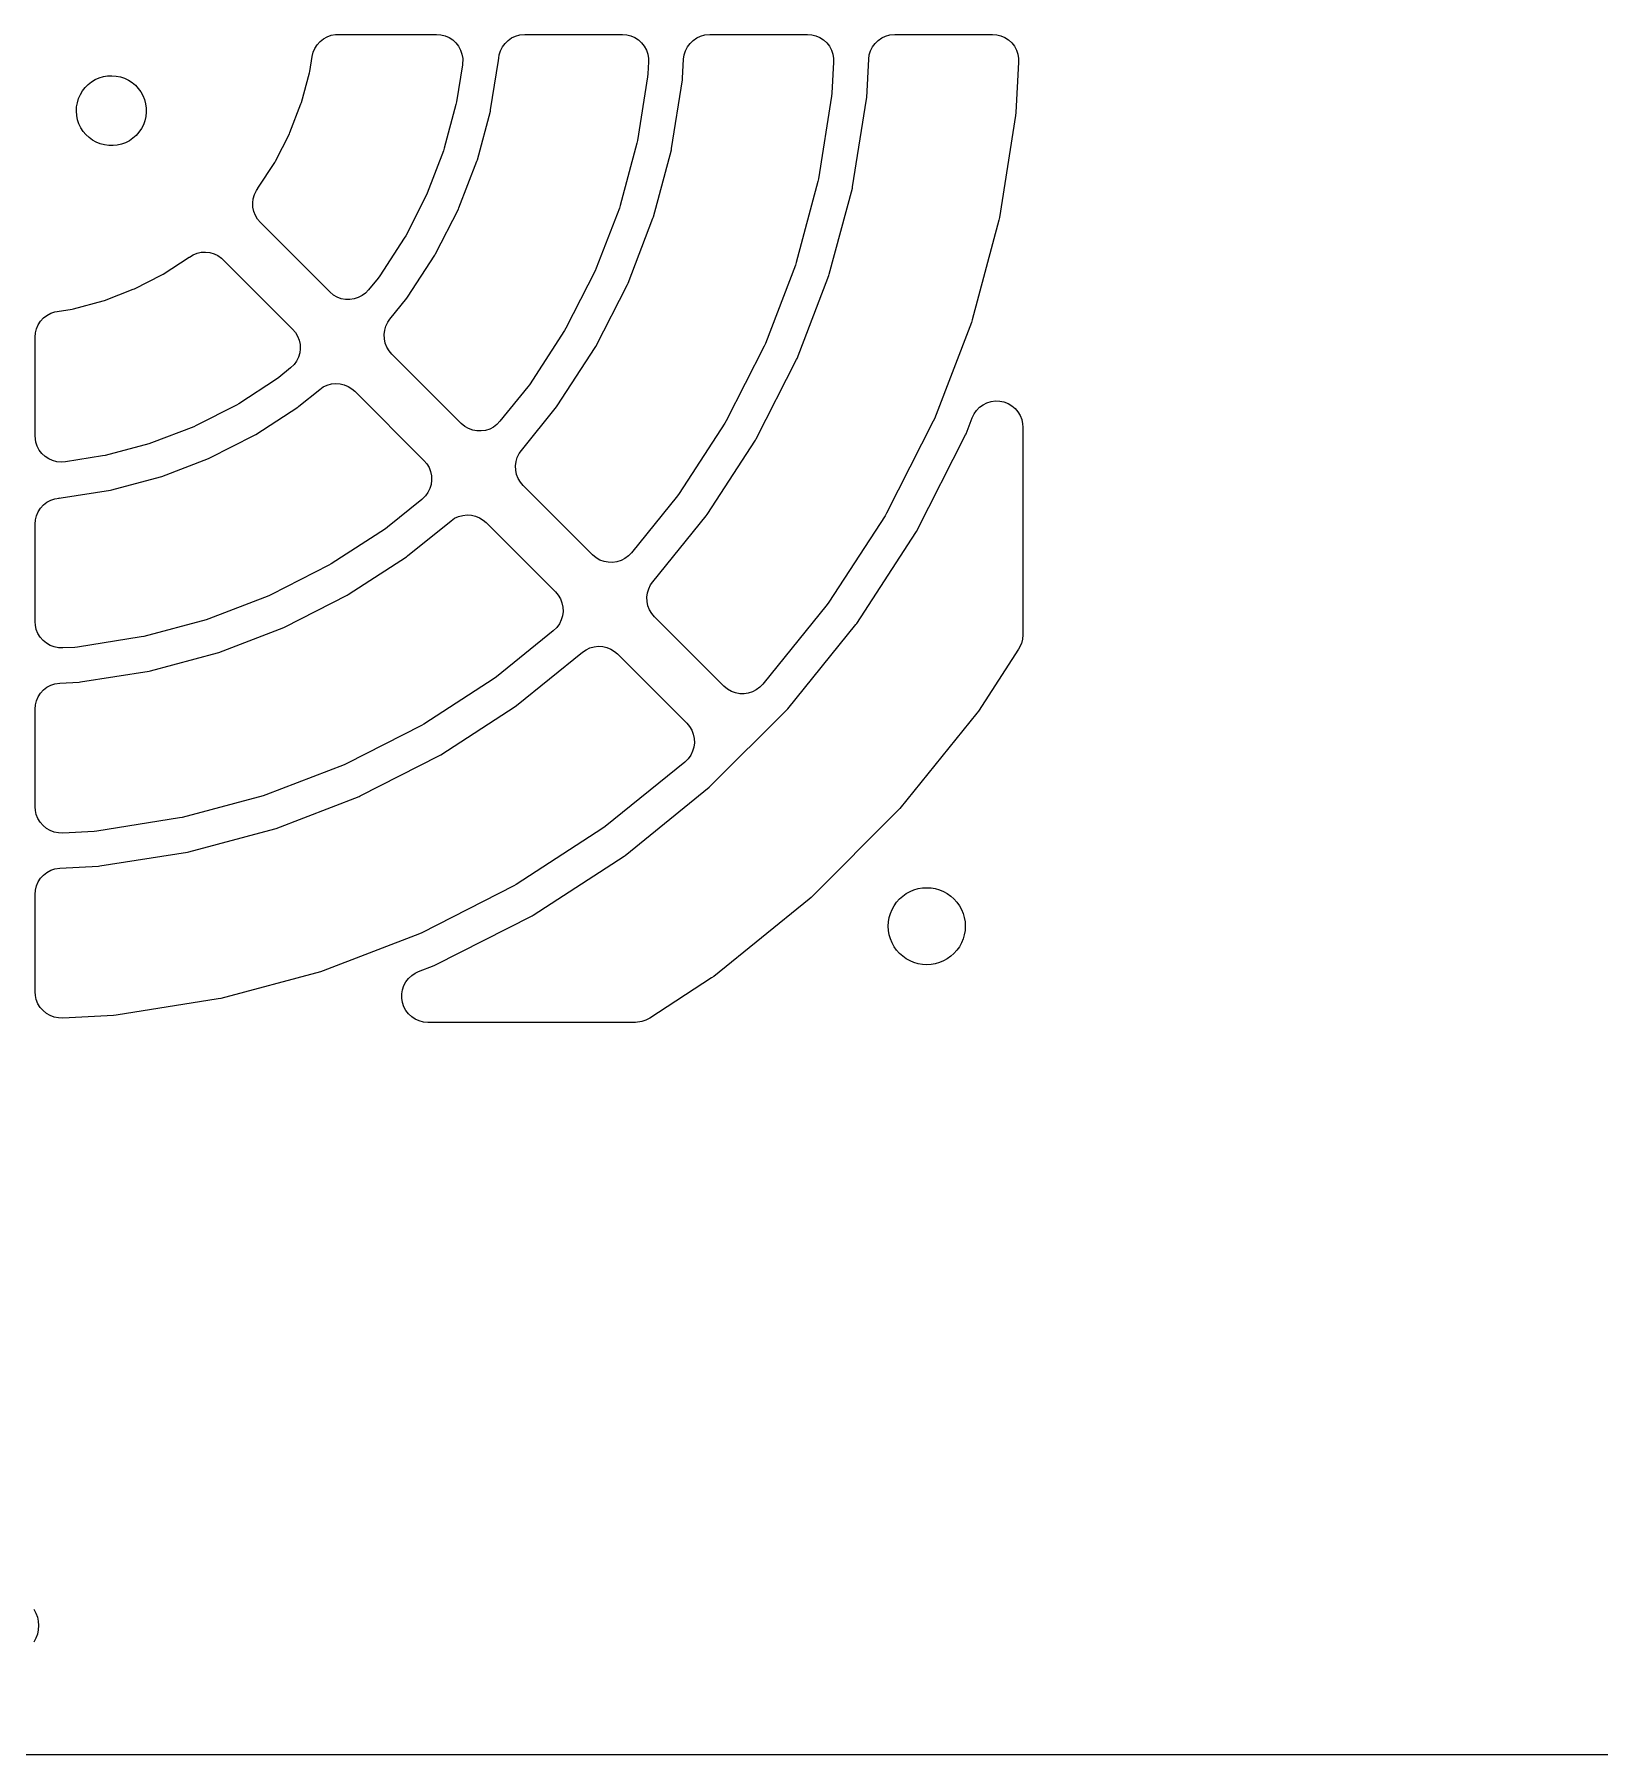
# Model space of a CAD drawing. Header units: metres. Extents: x -245 to 245, y -222 to 222.
# Drawn here: x 1.5 to 91, y -222.4 to -124 of the extents above; entities that cross this region are included whole.
import ezdxf

# ---------------------------------------------------------------- set-up
doc = ezdxf.new("R2010")
doc.units = ezdxf.units.M

msp = doc.modelspace()

# ---------------------------------------------------------------- linework, layer by layer
for p, q in [((17.399, -125.025), (17.4966, -124.797)), ((17.4966, -124.797), (17.6304, -124.588)), ((17.6304, -124.588), (17.7966, -124.405)), ((17.7966, -124.405), (17.9909, -124.251)), ((17.9909, -124.251), (18.2078, -124.131)), ((18.2078, -124.131), (18.4414, -124.049)), ((18.4414, -124.049), (18.6854, -124.006)), ((18.6854, -124.006), (18.8217, -124)), ((18.8217, -124), (24.4627, -124)), ((24.4627, -124), (24.7095, -124.02)), ((24.7095, -124.02), (24.9497, -124.081)), ((24.9497, -124.081), (25.1766, -124.181)), ((25.1766, -124.181), (25.384, -124.316)), ((25.384, -124.316), (25.5663, -124.484)), ((25.5663, -124.484), (25.7184, -124.68)), ((25.7184, -124.68), (25.8363, -124.897)), ((25.8363, -124.897), (25.9168, -125.132)), ((28.1202, -124.939), (28.2314, -124.718)), ((28.2314, -124.718), (28.3776, -124.518)), ((28.3776, -124.518), (28.5547, -124.345)), ((28.5547, -124.345), (28.7579, -124.203)), ((28.7579, -124.203), (28.9816, -124.097)), ((28.9816, -124.097), (29.2198, -124.029)), ((29.2198, -124.029), (29.5115, -124)), ((29.5115, -124), (35.0907, -124)), ((35.0907, -124), (35.3376, -124.02)), ((35.3376, -124.02), (35.5778, -124.081)), ((35.5778, -124.081), (35.8046, -124.181)), ((35.8046, -124.181), (36.012, -124.316)), ((36.012, -124.316), (36.1943, -124.484)), ((36.1943, -124.484), (36.3465, -124.68)), ((36.3465, -124.68), (36.4644, -124.897)), ((36.4644, -124.897), (36.5448, -125.132)), ((38.7036, -124.939), (38.8148, -124.718)), ((38.8148, -124.718), (38.961, -124.518)), ((38.961, -124.518), (39.1381, -124.345)), ((39.1381, -124.345), (39.3413, -124.203)), ((39.3413, -124.203), (39.565, -124.097)), ((39.565, -124.097), (39.8032, -124.029)), ((39.8032, -124.029), (40.0948, -124)), ((40.0948, -124), (45.6741, -124)), ((45.6741, -124), (45.9209, -124.02)), ((45.9209, -124.02), (46.1611, -124.081)), ((46.1611, -124.081), (46.388, -124.181)), ((46.388, -124.181), (46.5954, -124.316)), ((46.5954, -124.316), (46.7776, -124.484)), ((46.7776, -124.484), (46.9298, -124.68)), ((46.9298, -124.68), (47.0477, -124.897)), ((47.0477, -124.897), (47.1282, -125.132)), ((49.2869, -124.939), (49.3981, -124.718)), ((49.3981, -124.718), (49.5443, -124.518)), ((49.5443, -124.518), (49.7214, -124.345)), ((49.7214, -124.345), (49.9246, -124.203)), ((49.9246, -124.203), (50.1483, -124.097)), ((50.1483, -124.097), (50.3865, -124.029)), ((50.3865, -124.029), (50.6782, -124)), ((50.6782, -124), (56.2574, -124)), ((56.2574, -124), (56.5043, -124.02)), ((56.5043, -124.02), (56.7444, -124.081)), ((56.7444, -124.081), (56.9713, -124.181)), ((56.9713, -124.181), (57.1787, -124.316)), ((57.1787, -124.316), (57.361, -124.484)), ((57.361, -124.484), (57.5131, -124.68)), ((57.5131, -124.68), (57.631, -124.897)), ((57.631, -124.897), (57.7115, -125.132)), ((17.2052, -126.117), (17.3401, -125.265)), ((17.3401, -125.265), (17.399, -125.025)), ((25.9442, -125.735), (25.6071, -127.863)), ((25.9168, -125.132), (25.9575, -125.376)), ((25.9575, -125.376), (25.9442, -125.735)), ((27.5573, -128.317), (28.0062, -125.483)), ((28.0062, -125.483), (28.0185, -125.366)), ((28.0185, -125.366), (28.0211, -125.366)), ((28.0211, -125.366), (28.0469, -125.176)), ((28.0469, -125.176), (28.1202, -124.939)), ((36.5448, -125.132), (36.5856, -125.376)), ((36.5887, -125.578), (36.5528, -126.263)), ((36.5856, -125.376), (36.5887, -125.578)), ((38.5398, -126.511), (38.5969, -125.421)), ((38.5969, -125.421), (38.6302, -125.176)), ((38.6302, -125.176), (38.7036, -124.939)), ((47.172, -125.579), (47.0782, -127.369)), ((47.1282, -125.132), (47.1689, -125.376)), ((47.1689, -125.376), (47.172, -125.579)), ((49.0651, -127.617), (49.1802, -125.421)), ((49.1802, -125.421), (49.2136, -125.176)), ((49.2136, -125.176), (49.2869, -124.939)), ((57.7553, -125.579), (57.6035, -128.475)), ((57.7115, -125.132), (57.7522, -125.376)), ((57.7522, -125.376), (57.7553, -125.579)), ((4.3645, -127.039), (4.53862, -126.865)), ((4.53862, -126.865), (4.73282, -126.713)), ((4.73282, -126.713), (4.94415, -126.587)), ((4.94415, -126.587), (5.1694, -126.487)), ((5.1694, -126.487), (5.40518, -126.416)), ((5.40518, -126.416), (5.6479, -126.375)), ((5.6479, -126.375), (5.89389, -126.363)), ((5.89389, -126.363), (6.1394, -126.382)), ((6.1394, -126.382), (6.38072, -126.431)), ((6.38072, -126.431), (6.6142, -126.509)), ((6.6142, -126.509), (6.83629, -126.616)), ((6.83629, -126.616), (7.04364, -126.749)), ((7.04364, -126.749), (7.23308, -126.906)), ((16.733, -127.895), (17.1889, -126.194)), ((17.1889, -126.194), (17.2052, -126.117)), ((36.5364, -126.419), (35.9592, -130.063)), ((36.5528, -126.263), (36.5364, -126.419)), ((37.9094, -130.518), (38.5316, -126.589)), ((38.5316, -126.589), (38.5398, -126.511)), ((3.91621, -127.905), (3.98724, -127.669)), ((3.98724, -127.669), (4.0867, -127.444)), ((4.0867, -127.444), (4.21309, -127.233)), ((4.21309, -127.233), (4.3645, -127.039)), ((7.23308, -126.906), (7.40175, -127.085)), ((7.40175, -127.085), (7.5471, -127.284)), ((7.5471, -127.284), (7.66693, -127.499)), ((7.66693, -127.499), (7.75941, -127.728)), ((7.75941, -127.728), (7.82314, -127.965)), ((25.6071, -127.863), (25.5745, -128.016)), ((47.0618, -127.525), (46.3113, -132.264)), ((47.0782, -127.369), (47.0618, -127.525)), ((48.2614, -132.718), (49.0569, -127.695)), ((49.0569, -127.695), (49.0651, -127.617)), ((3.86333, -128.394), (3.87469, -128.148)), ((3.88226, -128.639), (3.86333, -128.394)), ((3.87469, -128.148), (3.91621, -127.905)), ((3.93123, -128.881), (3.88226, -128.639)), ((7.83446, -128.7), (7.77808, -128.94)), ((7.82314, -127.965), (7.85716, -128.209)), ((7.86095, -128.455), (7.83446, -128.7)), ((7.85716, -128.209), (7.86095, -128.455)), ((16.0773, -129.615), (16.7086, -127.97)), ((16.7086, -127.97), (16.733, -127.895)), ((25.5745, -128.016), (24.9063, -130.51)), ((26.7983, -131.166), (27.5409, -128.394)), ((27.5409, -128.394), (27.5573, -128.317)), ((57.5871, -128.632), (56.6633, -134.464)), ((57.6035, -128.475), (57.5871, -128.632)), ((4.00949, -129.114), (3.93123, -128.881)), ((4.11584, -129.336), (4.00949, -129.114)), ((4.24869, -129.544), (4.11584, -129.336)), ((4.40599, -129.733), (4.24869, -129.544)), ((4.58539, -129.902), (4.40599, -129.733)), ((7.2773, -129.777), (7.09279, -129.94)), ((7.44037, -129.593), (7.2773, -129.777)), ((7.57953, -129.39), (7.44037, -129.593)), ((7.69267, -129.171), (7.57953, -129.39)), ((7.77808, -128.94), (7.69267, -129.171)), ((15.2455, -131.257), (16.0453, -129.687)), ((16.0453, -129.687), (16.0773, -129.615)), ((4.78416, -130.047), (4.58539, -129.902)), ((4.99928, -130.167), (4.78416, -130.047)), ((5.22751, -130.259), (4.99928, -130.167)), ((5.46536, -130.323), (5.22751, -130.259)), ((5.70924, -130.357), (5.46536, -130.323)), ((5.95546, -130.361), (5.70924, -130.357)), ((6.20027, -130.334), (5.95546, -130.361)), ((6.43997, -130.278), (6.20027, -130.334)), ((6.67093, -130.193), (6.43997, -130.278)), ((6.88963, -130.08), (6.67093, -130.193)), ((7.09279, -129.94), (6.88963, -130.08)), ((24.8578, -130.659), (23.9326, -133.07)), ((24.9063, -130.51), (24.8578, -130.659)), ((35.9265, -130.217), (34.9717, -133.78)), ((35.9592, -130.063), (35.9265, -130.217)), ((36.8637, -134.436), (37.893, -130.595)), ((37.893, -130.595), (37.9094, -130.518)), ((14.2466, -132.802), (15.2061, -131.325)), ((15.2061, -131.325), (15.2455, -131.257)), ((25.7456, -133.92), (26.774, -131.241)), ((26.774, -131.241), (26.7983, -131.166)), ((14.2324, -132.822), (14.2466, -132.802)), ((46.2786, -132.417), (45.037, -137.051)), ((46.3113, -132.264), (46.2786, -132.417)), ((46.929, -137.707), (48.2451, -132.795)), ((48.2451, -132.795), (48.2614, -132.718)), ((13.9473, -133.641), (13.9779, -133.396)), ((13.9575, -133.889), (13.9473, -133.641)), ((13.9779, -133.396), (14.0486, -133.158)), ((14.0486, -133.158), (14.1574, -132.936)), ((14.1574, -132.936), (14.2324, -132.822)), ((23.8688, -133.213), (22.6967, -135.513)), ((23.9326, -133.07), (23.8688, -133.213)), ((34.9717, -133.78), (34.9232, -133.93)), ((14.0084, -134.131), (13.9575, -133.889)), ((14.0984, -134.362), (14.0084, -134.131)), ((14.2252, -134.575), (14.0984, -134.362)), ((14.3854, -134.764), (14.2252, -134.575)), ((18.3502, -138.729), (14.3854, -134.764)), ((24.4109, -136.548), (25.7137, -133.991)), ((25.7137, -133.991), (25.7456, -133.92)), ((34.9232, -133.93), (33.601, -137.374)), ((35.414, -138.224), (36.8393, -134.511)), ((36.8393, -134.511), (36.8637, -134.436)), ((56.6307, -134.618), (55.1024, -140.321)), ((56.6633, -134.464), (56.6307, -134.618)), ((22.6181, -135.649), (21.2121, -137.814)), ((22.6967, -135.513), (22.6181, -135.649)), ((10.3024, -136.747), (10.3218, -136.732)), ((10.3218, -136.732), (10.5335, -136.604)), ((10.5335, -136.604), (10.7636, -136.512)), ((10.7636, -136.512), (11.0056, -136.459)), ((11.0056, -136.459), (11.2531, -136.447)), ((11.2531, -136.447), (11.4991, -136.475)), ((11.4991, -136.475), (11.7372, -136.544)), ((11.7372, -136.544), (11.9606, -136.651)), ((11.9606, -136.651), (12.1634, -136.793)), ((22.8087, -139.023), (24.3717, -136.616)), ((24.3717, -136.616), (24.4109, -136.548)), ((8.75652, -137.745), (8.82471, -137.706)), ((8.82471, -137.706), (10.3024, -136.747)), ((12.1634, -136.793), (12.264, -136.885)), ((12.264, -136.885), (16.2289, -140.85)), ((33.5371, -137.518), (31.8621, -140.805)), ((33.601, -137.374), (33.5371, -137.518)), ((44.9885, -137.2), (43.2693, -141.679)), ((45.037, -137.051), (44.9885, -137.2)), ((46.9047, -137.782), (46.929, -137.707)), ((5.47032, -139.209), (7.1151, -138.577)), ((7.1151, -138.577), (7.18683, -138.545)), ((7.18683, -138.545), (8.75652, -137.745)), ((20.5766, -138.612), (20.4053, -138.791)), ((21.1198, -137.941), (20.5766, -138.612)), ((21.2121, -137.814), (21.1198, -137.941)), ((33.5763, -141.84), (35.382, -138.296)), ((35.382, -138.296), (35.414, -138.224)), ((45.0823, -142.529), (46.9047, -137.782)), ((3.61696, -139.705), (3.69386, -139.689)), ((3.69386, -139.689), (5.39542, -139.233)), ((5.39542, -139.233), (5.47032, -139.209)), ((18.5664, -138.908), (18.3502, -138.729)), ((18.782, -139.03), (18.5664, -138.908)), ((19.0147, -139.115), (18.782, -139.03)), ((19.2582, -139.16), (19.0147, -139.115)), ((19.5059, -139.165), (19.2582, -139.16)), ((19.751, -139.129), (19.5059, -139.165)), ((19.9868, -139.053), (19.751, -139.129)), ((20.2069, -138.94), (19.9868, -139.053)), ((20.4053, -138.791), (20.2069, -138.94)), ((21.7982, -140.277), (22.7626, -139.086)), ((22.7626, -139.086), (22.8087, -139.023)), ((1.58127, -140.835), (1.68079, -140.608)), ((1.68079, -140.608), (1.81628, -140.4)), ((1.81628, -140.4), (1.98409, -140.218)), ((1.98409, -140.218), (2.17958, -140.066)), ((2.17958, -140.066), (2.39746, -139.948)), ((2.39746, -139.948), (2.63177, -139.868)), ((2.63177, -139.868), (2.76534, -139.84)), ((2.76534, -139.84), (3.61696, -139.705)), ((21.4959, -140.913), (21.5666, -140.676)), ((21.5666, -140.676), (21.6754, -140.453)), ((21.6754, -140.453), (21.7982, -140.277)), ((55.0539, -140.471), (52.9377, -145.983)), ((55.1024, -140.321), (55.0539, -140.471)), ((1.5, -141.322), (1.52046, -141.075)), ((1.5, -146.963), (1.5, -141.322)), ((1.52046, -141.075), (1.58127, -140.835)), ((16.2289, -140.85), (16.389, -141.039)), ((16.389, -141.039), (16.5158, -141.252)), ((16.5158, -141.252), (16.6059, -141.483)), ((16.6059, -141.483), (16.6567, -141.725)), ((21.4652, -141.159), (21.4959, -140.913)), ((21.4755, -141.407), (21.4652, -141.159)), ((21.5263, -141.649), (21.4755, -141.407)), ((21.6164, -141.88), (21.5263, -141.649)), ((31.7836, -140.941), (29.7742, -144.035)), ((31.8621, -140.805), (31.7836, -140.941)), ((16.5656, -142.456), (16.4568, -142.679)), ((16.6363, -142.219), (16.5656, -142.456)), ((16.667, -141.973), (16.6363, -142.219)), ((16.6567, -141.725), (16.667, -141.973)), ((21.7432, -142.093), (21.6164, -141.88)), ((21.9033, -142.282), (21.7432, -142.093)), ((25.8647, -146.243), (21.9033, -142.282)), ((31.3708, -145.244), (33.5371, -141.908)), ((33.5371, -141.908), (33.5763, -141.84)), ((43.2054, -141.822), (41.0276, -146.097)), ((42.7418, -147.132), (45.0504, -142.601)), ((43.2693, -141.679), (43.2054, -141.822)), ((45.0504, -142.601), (45.0823, -142.529)), ((15.4415, -143.62), (15.3145, -143.712)), ((16.1122, -143.077), (15.4415, -143.62)), ((16.3129, -142.88), (16.1122, -143.077)), ((16.4568, -142.679), (16.3129, -142.88)), ((15.3145, -143.712), (13.1493, -145.118)), ((16.5865, -145.263), (17.7773, -144.298)), ((17.7773, -144.298), (17.9821, -144.159)), ((17.9821, -144.159), (18.207, -144.055)), ((18.207, -144.055), (18.4459, -143.989)), ((18.4459, -143.989), (18.6924, -143.964)), ((18.6924, -143.964), (18.9396, -143.98)), ((18.9396, -143.98), (19.1809, -144.036)), ((19.1809, -144.036), (19.4097, -144.131)), ((19.4097, -144.131), (19.6196, -144.263)), ((19.6196, -144.263), (19.782, -144.403)), ((19.782, -144.403), (23.7434, -148.365)), ((29.6819, -144.162), (28.0911, -146.127)), ((29.7742, -144.035), (29.6819, -144.162)), ((13.0134, -145.197), (10.713, -146.369)), ((13.1493, -145.118), (13.0134, -145.197)), ((14.1162, -146.872), (16.523, -145.309)), ((16.523, -145.309), (16.5865, -145.263)), ((29.3127, -147.792), (31.3246, -145.307)), ((31.3246, -145.307), (31.3708, -145.244)), ((55.2072, -145.701), (55.3501, -145.499)), ((55.3501, -145.499), (55.5243, -145.323)), ((55.5243, -145.323), (55.7251, -145.178)), ((55.7251, -145.178), (55.9471, -145.068)), ((55.9471, -145.068), (56.1841, -144.996)), ((56.1841, -144.996), (56.4297, -144.964)), ((56.4297, -144.964), (56.6773, -144.973)), ((56.6773, -144.973), (56.9201, -145.022)), ((56.9201, -145.022), (57.1514, -145.111)), ((57.1514, -145.111), (57.3649, -145.237)), ((57.3649, -145.237), (57.5548, -145.396)), ((57.5548, -145.396), (57.716, -145.584)), ((57.716, -145.584), (57.8439, -145.796)), ((10.5695, -146.433), (8.15924, -147.358)), ((10.713, -146.369), (10.5695, -146.433)), ((26.0809, -146.422), (25.8647, -146.243)), ((26.2964, -146.545), (26.0809, -146.422)), ((26.5291, -146.629), (26.2964, -146.545)), ((27.5013, -146.568), (27.2655, -146.644)), ((27.7214, -146.454), (27.5013, -146.568)), ((27.9198, -146.306), (27.7214, -146.454)), ((28.0911, -146.127), (27.9198, -146.306)), ((40.9491, -146.232), (38.3363, -150.256)), ((41.0276, -146.097), (40.9491, -146.232)), ((52.8738, -146.127), (50.193, -151.388)), ((52.9377, -145.983), (52.8738, -146.127)), ((54.7507, -146.834), (55.0996, -145.925)), ((55.0996, -145.925), (55.2072, -145.701)), ((57.8439, -145.796), (57.9353, -146.026)), ((57.9353, -146.026), (57.9874, -146.268)), ((57.9874, -146.268), (58, -146.462)), ((58, -146.462), (58, -158.343)), ((1.54291, -147.319), (1.5, -146.963)), ((1.6214, -147.554), (1.54291, -147.319)), ((1.73752, -147.773), (1.6214, -147.554)), ((8.00992, -147.406), (5.51637, -148.074)), ((8.15924, -147.358), (8.00992, -147.406)), ((11.4915, -148.214), (14.0483, -146.911)), ((14.0483, -146.911), (14.1162, -146.872)), ((26.7727, -146.675), (26.5291, -146.629)), ((27.0204, -146.68), (26.7727, -146.675)), ((27.2655, -146.644), (27.0204, -146.68)), ((39.9329, -151.464), (42.7025, -147.2)), ((42.7025, -147.2), (42.7418, -147.132)), ((51.9072, -152.423), (54.7187, -146.905)), ((54.7187, -146.905), (54.7507, -146.834)), ((1.88805, -147.969), (1.73752, -147.773)), ((2.06892, -148.139), (1.88805, -147.969)), ((2.27519, -148.276), (2.06892, -148.139)), ((2.50124, -148.377), (2.27519, -148.276)), ((2.74089, -148.44), (2.50124, -148.377)), ((2.98759, -148.463), (2.74089, -148.44)), ((3.23465, -148.444), (2.98759, -148.463)), ((5.36279, -148.107), (3.23465, -148.444)), ((5.51637, -148.074), (5.36279, -148.107)), ((8.74074, -149.274), (11.4198, -148.246)), ((11.4198, -148.246), (11.4915, -148.214)), ((23.7434, -148.365), (23.9035, -148.554)), ((28.9797, -148.674), (29.0103, -148.428)), ((29.0103, -148.428), (29.081, -148.191)), ((29.081, -148.191), (29.1898, -147.968)), ((29.1898, -147.968), (29.3127, -147.792)), ((5.89426, -150.041), (8.66583, -149.298)), ((8.66583, -149.298), (8.74074, -149.274)), ((23.9035, -148.554), (24.0303, -148.767)), ((24.0303, -148.767), (24.1204, -148.997)), ((24.1204, -148.997), (24.1712, -149.24)), ((24.1814, -149.487), (24.1508, -149.733)), ((24.1712, -149.24), (24.1814, -149.487)), ((28.9899, -148.921), (28.9797, -148.674)), ((29.0408, -149.164), (28.9899, -148.921)), ((29.1308, -149.395), (29.0408, -149.164)), ((29.2576, -149.607), (29.1308, -149.395)), ((2.866, -150.519), (2.98299, -150.506)), ((2.98299, -150.506), (5.81731, -150.057)), ((5.81731, -150.057), (5.89426, -150.041)), ((23.8273, -150.395), (23.6267, -150.591)), ((23.9713, -150.193), (23.8273, -150.395)), ((24.0801, -149.971), (23.9713, -150.193)), ((24.1508, -149.733), (24.0801, -149.971)), ((29.4178, -149.796), (29.2576, -149.607)), ((33.3792, -153.758), (29.4178, -149.796)), ((38.244, -150.383), (35.6055, -153.641)), ((38.3363, -150.256), (38.244, -150.383)), ((1.58127, -151.524), (1.68079, -151.298)), ((1.68079, -151.298), (1.81628, -151.09)), ((1.81628, -151.09), (1.98409, -150.908)), ((1.98409, -150.908), (2.17958, -150.756)), ((2.17958, -150.756), (2.39746, -150.638)), ((2.39746, -150.638), (2.63177, -150.557)), ((2.63177, -150.557), (2.86635, -150.522)), ((2.86635, -150.522), (2.866, -150.519)), ((23.6267, -150.591), (21.6622, -152.182)), ((25.9604, -151.504), (26.2069, -151.479)), ((26.2069, -151.479), (26.4541, -151.494)), ((26.4541, -151.494), (26.6954, -151.551)), ((39.8868, -151.528), (39.9329, -151.464)), ((50.193, -151.388), (50.1145, -151.524)), ((1.5, -152.011), (1.52046, -151.765)), ((1.5, -157.591), (1.5, -152.011)), ((1.52046, -151.765), (1.58127, -151.524)), ((21.5352, -152.274), (18.4409, -154.284)), ((21.6622, -152.182), (21.5352, -152.274)), ((22.8073, -153.825), (25.2918, -151.813)), ((25.2918, -151.813), (25.4966, -151.673)), ((25.4966, -151.673), (25.7215, -151.569)), ((25.7215, -151.569), (25.9604, -151.504)), ((26.6954, -151.551), (26.9241, -151.646)), ((26.9241, -151.646), (27.1341, -151.777)), ((27.1341, -151.777), (27.2964, -151.918)), ((27.2964, -151.918), (31.2578, -155.879)), ((36.8271, -155.306), (39.8868, -151.528)), ((50.1145, -151.524), (46.8984, -156.477)), ((51.868, -152.491), (51.9072, -152.423)), ((48.495, -157.685), (51.868, -152.491)), ((18.305, -154.362), (15.0176, -156.037)), ((18.4409, -154.284), (18.305, -154.362)), ((19.408, -156.037), (22.7437, -153.871)), ((22.7437, -153.871), (22.8073, -153.825)), ((33.5953, -153.937), (33.3792, -153.758)), ((33.8109, -154.059), (33.5953, -153.937)), ((34.0436, -154.144), (33.8109, -154.059)), ((34.2871, -154.189), (34.0436, -154.144)), ((34.5348, -154.194), (34.2871, -154.189)), ((34.7799, -154.158), (34.5348, -154.194)), ((35.0157, -154.082), (34.7799, -154.158)), ((35.2359, -153.969), (35.0157, -154.082)), ((35.4342, -153.82), (35.2359, -153.969)), ((35.6055, -153.641), (35.4342, -153.82)), ((36.7043, -155.482), (36.8271, -155.306)), ((14.8742, -156.101), (11.4297, -157.423)), ((15.0176, -156.037), (14.8742, -156.101)), ((15.796, -157.882), (19.34, -156.076)), ((19.34, -156.076), (19.408, -156.037)), ((31.2578, -155.879), (31.418, -156.068)), ((31.418, -156.068), (31.5448, -156.281)), ((31.5448, -156.281), (31.6348, -156.512)), ((36.4942, -156.188), (36.5248, -155.942)), ((36.5044, -156.436), (36.4942, -156.188)), ((36.5248, -155.942), (36.5955, -155.705)), ((36.5955, -155.705), (36.7043, -155.482)), ((31.6653, -157.248), (31.5946, -157.485)), ((31.6348, -156.512), (31.6857, -156.754)), ((31.6959, -157.002), (31.6653, -157.248)), ((31.6857, -156.754), (31.6959, -157.002)), ((36.5552, -156.678), (36.5044, -156.436)), ((36.6453, -156.909), (36.5552, -156.678)), ((36.7721, -157.122), (36.6453, -156.909)), ((36.9322, -157.311), (36.7721, -157.122)), ((40.8936, -161.272), (36.9322, -157.311)), ((46.8061, -156.604), (43.12, -161.156)), ((46.8984, -156.477), (46.8061, -156.604)), ((1.51366, -157.793), (1.5, -157.591)), ((1.56715, -158.035), (1.51366, -157.793)), ((1.65974, -158.264), (1.56715, -158.035)), ((1.78889, -158.476), (1.65974, -158.264)), ((11.2803, -157.472), (7.71677, -158.427)), ((11.4297, -157.423), (11.2803, -157.472)), ((12.0112, -159.339), (15.7243, -157.914)), ((15.7243, -157.914), (15.796, -157.882)), ((31.1411, -158.106), (27.8829, -160.744)), ((31.3418, -157.909), (31.1411, -158.106)), ((31.4857, -157.708), (31.3418, -157.909)), ((31.5946, -157.485), (31.4857, -157.708)), ((44.5514, -162.562), (48.4489, -157.749)), ((48.4489, -157.749), (48.495, -157.685)), ((58, -158.343), (57.9795, -158.589)), ((1.95108, -158.663), (1.78889, -158.476)), ((2.14188, -158.821), (1.95108, -158.663)), ((2.35609, -158.945), (2.14188, -158.821)), ((2.58786, -159.033), (2.35609, -158.945)), ((2.83087, -159.081), (2.58786, -159.033)), ((3.07849, -159.089), (2.83087, -159.081)), ((3.76282, -159.053), (3.07849, -159.089)), ((3.91898, -159.036), (3.76282, -159.053)), ((7.56319, -158.459), (3.91898, -159.036)), ((7.71677, -158.427), (7.56319, -158.459)), ((8.09465, -160.393), (11.9363, -159.364)), ((11.9363, -159.364), (12.0112, -159.339)), ((29.0279, -162.387), (32.8063, -159.327)), ((32.8063, -159.327), (33.011, -159.188)), ((33.011, -159.188), (33.2359, -159.084)), ((33.2359, -159.084), (33.4749, -159.018)), ((33.4749, -159.018), (33.7213, -158.993)), ((33.7213, -158.993), (33.9686, -159.009)), ((33.9686, -159.009), (34.2098, -159.065)), ((34.2098, -159.065), (34.4386, -159.16)), ((34.4386, -159.16), (34.6486, -159.292)), ((34.6486, -159.292), (34.8109, -159.432)), ((57.758, -159.159), (55.4605, -162.697)), ((57.9187, -158.83), (57.758, -159.159)), ((57.9795, -158.589), (57.9187, -158.83)), ((34.8109, -159.432), (38.7723, -163.394)), ((2.17958, -161.339), (2.39746, -161.221)), ((2.39746, -161.221), (2.63177, -161.141)), ((2.63177, -161.141), (2.92149, -161.097)), ((2.92149, -161.097), (4.0112, -161.04)), ((4.0112, -161.04), (4.08925, -161.032)), ((4.08925, -161.032), (8.0177, -160.409)), ((8.0177, -160.409), (8.09465, -160.393)), ((27.7558, -160.836), (23.7325, -163.449)), ((27.8829, -160.744), (27.7558, -160.836)), ((41.1098, -161.451), (40.8936, -161.272)), ((42.9487, -161.335), (42.7503, -161.483)), ((43.12, -161.156), (42.9487, -161.335)), ((1.52046, -162.348), (1.58127, -162.108)), ((1.58127, -162.108), (1.68079, -161.881)), ((1.68079, -161.881), (1.81628, -161.674)), ((1.81628, -161.674), (1.98409, -161.491)), ((1.98409, -161.491), (2.17958, -161.339)), ((41.3253, -161.573), (41.1098, -161.451)), ((41.558, -161.658), (41.3253, -161.573)), ((41.8016, -161.704), (41.558, -161.658)), ((42.0493, -161.709), (41.8016, -161.704)), ((42.2944, -161.673), (42.0493, -161.709)), ((42.5302, -161.597), (42.2944, -161.673)), ((42.7503, -161.483), (42.5302, -161.597)), ((1.5, -162.595), (1.52046, -162.348)), ((1.5, -168.174), (1.5, -162.595)), ((24.6995, -165.203), (28.9644, -162.433)), ((28.9644, -162.433), (29.0279, -162.387)), ((40.1199, -166.999), (44.4989, -162.62)), ((44.4989, -162.62), (44.5514, -162.562)), ((55.3682, -162.824), (50.9548, -168.274)), ((55.4605, -162.697), (55.3682, -162.824)), ((23.5965, -163.528), (19.3223, -165.705)), ((23.7325, -163.449), (23.5965, -163.528)), ((38.7723, -163.394), (38.9324, -163.583)), ((38.9324, -163.583), (39.0592, -163.795)), ((39.0592, -163.795), (39.1493, -164.026)), ((39.1493, -164.026), (39.2001, -164.269)), ((39.2001, -164.269), (39.2103, -164.516)), ((20.1008, -167.55), (24.6316, -165.242)), ((24.6316, -165.242), (24.6995, -165.203)), ((39.0002, -165.222), (38.8562, -165.424)), ((39.109, -165), (39.0002, -165.222)), ((39.1797, -164.762), (39.109, -165)), ((39.2103, -164.516), (39.1797, -164.762)), ((19.1789, -165.769), (14.7001, -167.489)), ((19.3223, -165.705), (19.1789, -165.769)), ((38.6556, -165.62), (34.1036, -169.306)), ((38.8562, -165.424), (38.6556, -165.62)), ((35.2486, -170.949), (40.0616, -167.051)), ((40.0616, -167.051), (40.1199, -166.999)), ((1.51366, -168.376), (1.5, -168.174)), ((14.5508, -167.537), (9.91716, -168.779)), ((14.7001, -167.489), (14.5508, -167.537)), ((15.2816, -169.405), (20.029, -167.582)), ((20.029, -167.582), (20.1008, -167.55)), ((1.56717, -168.618), (1.51366, -168.376)), ((1.65976, -168.848), (1.56717, -168.618)), ((1.78891, -169.059), (1.65976, -168.848)), ((1.9511, -169.246), (1.78891, -169.059)), ((9.76358, -168.811), (5.02524, -169.562)), ((9.91716, -168.779), (9.76358, -168.811)), ((50.8497, -168.391), (45.8911, -173.35)), ((50.9548, -168.274), (50.8497, -168.391)), ((2.14189, -169.404), (1.9511, -169.246)), ((2.35609, -169.529), (2.14189, -169.404)), ((2.58788, -169.616), (2.35609, -169.529)), ((2.83089, -169.664), (2.58788, -169.616)), ((3.07851, -169.672), (2.83089, -169.664)), ((4.86909, -169.578), (3.07851, -169.672)), ((5.02524, -169.562), (4.86909, -169.578)), ((10.2951, -170.745), (15.2067, -169.429)), ((15.2067, -169.429), (15.2816, -169.405)), ((33.9766, -169.398), (29.0243, -172.614)), ((34.1036, -169.306), (33.9766, -169.398)), ((5.1955, -171.557), (10.2181, -170.761)), ((10.2181, -170.761), (10.2951, -170.745)), ((29.9912, -174.368), (35.1852, -170.995)), ((35.1852, -170.995), (35.2486, -170.949)), ((1.81628, -172.257), (1.98409, -172.075)), ((1.98409, -172.075), (2.17958, -171.922)), ((2.17958, -171.922), (2.39746, -171.805)), ((2.39746, -171.805), (2.63177, -171.724)), ((2.63177, -171.724), (2.92149, -171.68)), ((2.92149, -171.68), (5.11745, -171.565)), ((5.11745, -171.565), (5.1955, -171.557)), ((1.5, -173.178), (1.52046, -172.931)), ((1.52046, -172.931), (1.58127, -172.691)), ((1.58127, -172.691), (1.68079, -172.464)), ((1.68079, -172.464), (1.81628, -172.257)), ((28.8883, -172.693), (23.6268, -175.374)), ((29.0243, -172.614), (28.8883, -172.693)), ((51.1262, -173.277), (51.3277, -173.134)), ((51.3277, -173.134), (51.5439, -173.015)), ((51.5439, -173.015), (51.7722, -172.92)), ((51.7722, -172.92), (52.0097, -172.852)), ((52.0097, -172.852), (52.2533, -172.81)), ((52.2533, -172.81), (52.5, -172.797)), ((52.5, -172.797), (52.7467, -172.81)), ((52.7467, -172.81), (52.9903, -172.852)), ((52.9903, -172.852), (53.2278, -172.92)), ((53.2278, -172.92), (53.456, -173.015)), ((53.456, -173.015), (53.6723, -173.134)), ((53.6723, -173.134), (53.8738, -173.277)), ((1.5, -178.757), (1.5, -173.178)), ((45.7745, -173.455), (40.3243, -177.868)), ((45.8911, -173.35), (45.7745, -173.455)), ((50.4202, -174.272), (50.5147, -174.044)), ((50.5147, -174.044), (50.6343, -173.828)), ((50.6343, -173.828), (50.7773, -173.626)), ((50.7773, -173.626), (50.9419, -173.442)), ((50.9419, -173.442), (51.1262, -173.277)), ((53.8738, -173.277), (54.0581, -173.442)), ((54.0581, -173.442), (54.2227, -173.626)), ((54.2227, -173.626), (54.3657, -173.828)), ((54.3657, -173.828), (54.4852, -174.044)), ((54.4852, -174.044), (54.5798, -174.272)), ((24.4054, -177.219), (29.9233, -174.407)), ((29.9233, -174.407), (29.9912, -174.368)), ((50.2965, -175), (50.3104, -174.753)), ((50.3104, -175.247), (50.2965, -175)), ((50.3104, -174.753), (50.3518, -174.51)), ((50.3518, -174.51), (50.4202, -174.272)), ((54.5798, -174.272), (54.6482, -174.51)), ((54.6482, -174.51), (54.6896, -174.753)), ((54.6896, -174.753), (54.7035, -175)), ((54.7035, -175), (54.6896, -175.247)), ((23.4834, -175.438), (17.9705, -177.554)), ((23.6268, -175.374), (23.4834, -175.438)), ((50.3518, -175.49), (50.3104, -175.247)), ((50.4202, -175.728), (50.3518, -175.49)), ((50.5147, -175.956), (50.4202, -175.728)), ((50.6343, -176.172), (50.5147, -175.956)), ((54.4852, -175.956), (54.3657, -176.172)), ((54.5798, -175.728), (54.4852, -175.956)), ((54.6482, -175.49), (54.5798, -175.728)), ((54.6896, -175.247), (54.6482, -175.49)), ((50.7773, -176.374), (50.6343, -176.172)), ((50.9419, -176.558), (50.7773, -176.374)), ((51.1262, -176.723), (50.9419, -176.558)), ((51.3277, -176.866), (51.1262, -176.723)), ((51.5439, -176.985), (51.3277, -176.866)), ((51.7722, -177.08), (51.5439, -176.985)), ((53.456, -176.985), (53.2278, -177.08)), ((53.6723, -176.866), (53.456, -176.985)), ((53.8738, -176.723), (53.6723, -176.866)), ((54.0581, -176.558), (53.8738, -176.723)), ((54.2227, -176.374), (54.0581, -176.558)), ((54.3657, -176.172), (54.2227, -176.374)), ((17.8212, -177.602), (12.1176, -179.131)), ((17.9705, -177.554), (17.8212, -177.602)), ((22.7064, -178.18), (22.8585, -177.984)), ((22.8585, -177.984), (23.0408, -177.816)), ((23.0408, -177.816), (23.2482, -177.681)), ((23.2482, -177.681), (23.4246, -177.6)), ((23.4246, -177.6), (24.3336, -177.251)), ((24.3336, -177.251), (24.4054, -177.219)), ((40.1973, -177.961), (36.6595, -180.258)), ((40.3243, -177.868), (40.1973, -177.961)), ((52.0097, -177.148), (51.7722, -177.08)), ((52.2533, -177.19), (52.0097, -177.148)), ((52.5, -177.203), (52.2533, -177.19)), ((52.7467, -177.19), (52.5, -177.203)), ((52.9903, -177.148), (52.7467, -177.19)), ((53.2278, -177.08), (52.9903, -177.148)), ((1.51366, -178.959), (1.5, -178.757)), ((1.56717, -179.201), (1.51366, -178.959)), ((22.4672, -178.876), (22.508, -178.632)), ((22.4672, -179.124), (22.4672, -178.876)), ((22.508, -178.632), (22.5885, -178.397)), ((22.5885, -178.397), (22.7064, -178.18)), ((1.65976, -179.431), (1.56717, -179.201)), ((1.78891, -179.642), (1.65976, -179.431)), ((1.9511, -179.83), (1.78891, -179.642)), ((2.14189, -179.988), (1.9511, -179.83)), ((2.35609, -180.112), (2.14189, -179.988)), ((11.964, -179.163), (6.1315, -180.087)), ((12.1176, -179.131), (11.964, -179.163)), ((22.508, -179.368), (22.4672, -179.124)), ((22.5885, -179.603), (22.508, -179.368)), ((22.7064, -179.82), (22.5885, -179.603)), ((22.8585, -180.016), (22.7064, -179.82)), ((23.0408, -180.184), (22.8585, -180.016)), ((2.58786, -180.2), (2.35609, -180.112)), ((2.83087, -180.248), (2.58786, -180.2)), ((3.07851, -180.255), (2.83087, -180.248)), ((5.97536, -180.104), (3.07851, -180.255)), ((6.1315, -180.087), (5.97536, -180.104)), ((23.2482, -180.319), (23.0408, -180.184)), ((23.4751, -180.419), (23.2482, -180.319)), ((23.7152, -180.48), (23.4751, -180.419)), ((23.9621, -180.5), (23.7152, -180.48)), ((35.8425, -180.5), (23.9621, -180.5)), ((36.2067, -180.455), (35.8425, -180.5)), ((36.4413, -180.375), (36.2067, -180.455)), ((36.6595, -180.258), (36.4413, -180.375)), ((1.41779, -214.062), (1.53926, -214.278)), ((1.53926, -214.278), (1.62791, -214.51)), ((1.62791, -214.51), (1.68187, -214.752)), ((1.68187, -215.248), (1.62791, -215.49)), ((1.68187, -214.752), (1.7, -215)), ((1.7, -215), (1.68187, -215.248)), ((1.53926, -215.722), (1.41779, -215.938)), ((1.62791, -215.49), (1.53926, -215.722)), ((-239.875, -222.375), (239.875, -222.375))]:
    msp.add_line(p, q)

doc.saveas('drawing.dxf')
